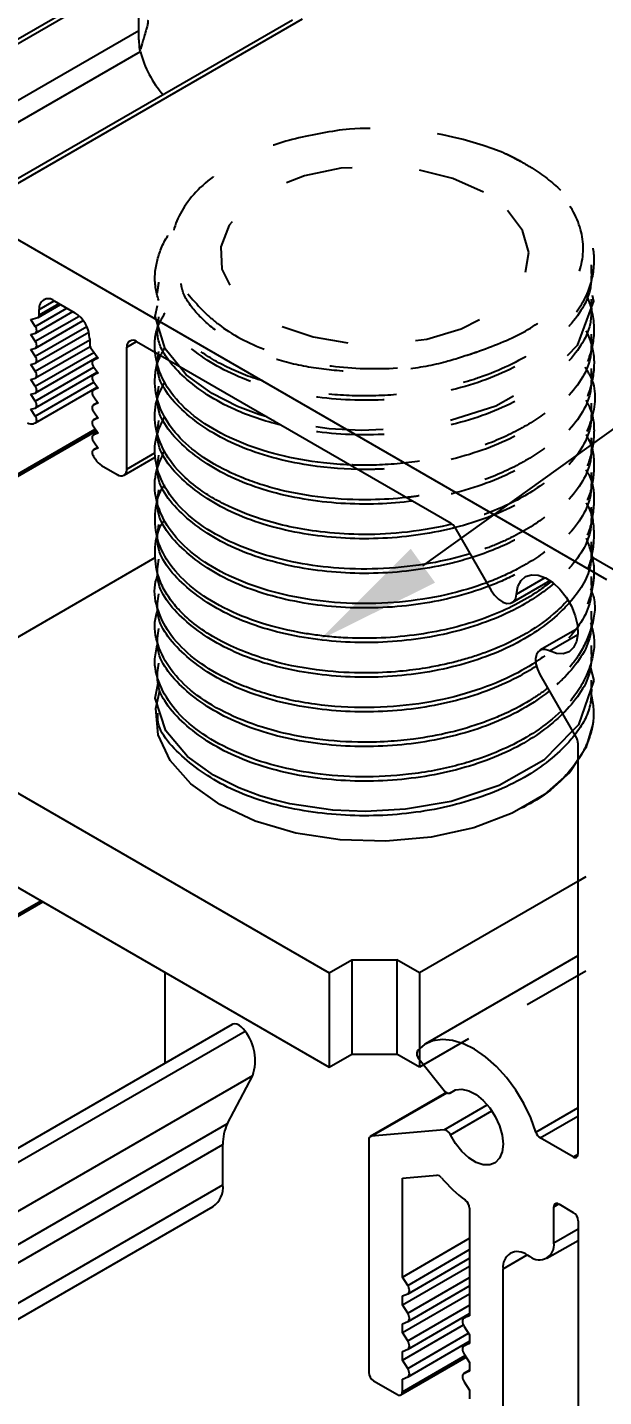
# Model space of a CAD drawing. Extents: x 0 to 7.2, y -17.6 to 0.
# Drawn here: x 1.442 to 2.291, y -15.831 to -13.814 of the extents above; entities that cross this region are included whole.
import ezdxf
from ezdxf import colors
from ezdxf.entities.mleader import LeaderData, LeaderLine
from ezdxf.math import Vec2, Vec3

# ---------------------------------------------------------------- set-up
doc = ezdxf.new("R2010")
doc.units = 0
doc.header["$LTSCALE"] = 0.5
doc.header["$MEASUREMENT"] = 0
doc.linetypes.add('HIDDEN', pattern=[0.375, 0.25, -0.125])
doc.linetypes.add('HIDDEN2', pattern=[0.1875, 0.125, -0.0625])
doc.layers.add('CUST DWG', color=60, linetype='CONTINUOUS', lineweight=20)
doc.layers.add('Hardware', color=242, linetype='CONTINUOUS')
doc.layers.add('Housing', color=150, linetype='CONTINUOUS')
doc.styles.add('LSAD_Standard', font='arial.ttf')

msp = doc.modelspace()

# ---------------------------------------------------------------- linework, layer by layer
at = {"layer": 'Hardware', "transparency": 16777216}
for p, q in [((2.1427, -13.9978), (2.1445, -13.9987)), ((1.6301, -14.5955), (1.2953, -14.7887)), ((1.2953, -14.8655), (1.8871, -15.207)), ((1.2953, -15.0043), (1.8871, -15.3459)), ((2.2536, -15.0723), (2.0201, -15.207)), ((1.8871, -15.207), (1.9203, -15.1878)), ((1.9203, -15.1878), (1.9868, -15.1878)), ((1.9203, -15.1878), (1.9203, -15.3267)), ((2.0201, -15.207), (1.9868, -15.1878)), ((1.9868, -15.1878), (1.9868, -15.3267)), ((1.8871, -15.207), (1.8871, -15.3459)), ((2.0201, -15.207), (2.0201, -15.3189)), ((1.8871, -15.3459), (1.9203, -15.3267)), ((1.9203, -15.3267), (1.9868, -15.3267)), ((2.0201, -15.3459), (1.9868, -15.3267)), ((2.0259, -15.3425), (2.0201, -15.3459))]:
    msp.add_line(p, q, dxfattribs=at)
at = {"layer": 'Hardware', "linetype": 'HIDDEN2', "transparency": 16777216}
for p, q in [((2.2733, -14.5934), (2.6118, -14.7887)), ((2.6118, -14.8655), (2.2536, -15.0723)), ((2.6118, -15.0043), (2.0259, -15.3425)), ((2.0201, -15.3189), (2.0201, -15.3459))]:
    msp.add_line(p, q, dxfattribs=at)
at = {"layer": 'Hardware', "linetype": 'HIDDEN2', "transparency": 16777216, "flags": 128}
for points in [[(2.1144, -14.0565), (2.0694, -14.0363), (2.017, -14.0232), (1.9607, -14.0181), (1.9039, -14.0212), (1.8503, -14.0323), (1.8031, -14.0508), (1.7654, -14.0755), (1.7395, -14.1048), (1.7271, -14.1369), (1.7289, -14.1698), (1.7448, -14.2014), (1.7738, -14.2298), (1.8141, -14.253), (1.8632, -14.2698), (1.918, -14.279), (1.975, -14.28), (2.0306, -14.2728), (2.0814, -14.2579), (2.1242, -14.2361), (2.1563, -14.2089), (2.1756, -14.1779), (2.181, -14.1452), (2.172, -14.1127), (2.1494, -14.0825), (2.1144, -14.0565)], [(1.6664, -14.3133), (1.6451, -14.2873), (1.6302, -14.2393), (1.6426, -14.1843), (1.6546, -14.1654), (1.6603, -14.1589)], [(2.2747, -14.2082), (2.2767, -14.2168), (2.2526, -14.2824), (2.1999, -14.3347), (2.1323, -14.3716), (2.0608, -14.3942), (1.9933, -14.4051), (1.9347, -14.4076), (1.887, -14.4052), (1.826, -14.3956), (1.8113, -14.3922), (1.8077, -14.3912), (1.8068, -14.391), (1.8066, -14.3909), (1.8065, -14.3909), (1.8065, -14.3909), (1.8065, -14.3909), (1.8065, -14.3909), (1.8065, -14.3909), (1.8065, -14.3909), (1.795, -14.3875)]]:
    msp.add_lwpolyline(points, dxfattribs=at)
at = {"layer": 'Hardware', "transparency": 16777216, "flags": 128}
for points in [[(1.795, -14.3875), (1.7834, -14.3841), (1.7517, -14.3721), (1.7143, -14.3532), (1.6763, -14.3254), (1.6664, -14.3133)], [(2.2454, -14.8504), (2.2035, -14.8936), (2.1373, -14.931), (2.0666, -14.9542), (1.9994, -14.9659), (1.9406, -14.9691), (1.8923, -14.9671), (1.8291, -14.9578), (1.8132, -14.9541), (1.8088, -14.953), (1.8075, -14.9526), (1.8071, -14.9525), (1.8069, -14.9525), (1.8069, -14.9524), (1.8069, -14.9524), (1.8069, -14.9524), (1.8068, -14.9524), (1.8068, -14.9524), (1.8068, -14.9524), (1.8068, -14.9524), (1.8068, -14.9524), (1.7848, -14.946), (1.7536, -14.9344), (1.7163, -14.9158), (1.6779, -14.8883), (1.646, -14.8503), (1.6303, -14.8021), (1.635, -14.7801)], [(2.2536, -14.8928), (2.241, -14.9116), (2.2043, -14.9443), (2.1566, -14.9718), (2.1, -14.993), (2.0371, -15.007), (1.9705, -15.013), (1.9031, -15.011), (1.838, -15.0009), (1.7779, -14.9833), (1.7255, -14.9588), (1.683, -14.9285), (1.6524, -14.8938), (1.6349, -14.8562), (1.6314, -14.8174), (1.6372, -14.7906)]]:
    msp.add_lwpolyline(points, dxfattribs=at)
at = {"layer": 'Hardware', "linetype": 'HIDDEN', "transparency": 16777216, "flags": 128}
for points in [[(2.2716, -14.7556), (2.2769, -14.776), (2.2544, -14.8412), (2.2454, -14.8504)], [(2.2754, -14.8404), (2.2652, -14.8753), (2.2536, -14.8928)]]:
    msp.add_lwpolyline(points, dxfattribs=at)
at = {"layer": 'Hardware', "linetype": 'HIDDEN2', "transparency": 16777216}
msp.add_arc((1.9546, -14.478), 0.5157, 68.6082, 95.8848, dxfattribs=at)
for points, knots in [([(1.9017, -13.965), (1.8748, -13.9697), (1.8136, -13.9803), (1.733, -14.0164), (1.6734, -14.0682), (1.6491, -14.1277), (1.658, -14.1869), (1.6905, -14.2202), (1.7061, -14.2362)], [0, 0, 0, 0, 0.14002, 0.319141, 0.498481, 0.670573, 0.842177, 1, 1, 1, 1]), ([(2.1445, -13.9986), (2.1528, -14.0025), (2.1671, -14.0094), (2.1967, -14.027), (2.2259, -14.0495), (2.2529, -14.0808), (2.271, -14.1137), (2.2796, -14.1535), (2.2729, -14.1989), (2.2448, -14.2474), (2.1908, -14.2943), (2.1287, -14.3239), (2.0759, -14.3399), (2.0407, -14.3478), (1.9934, -14.3549), (1.9338, -14.3581), (1.8646, -14.353), (1.7994, -14.3395), (1.7415, -14.3184), (1.6934, -14.2906), (1.6573, -14.2576), (1.6351, -14.2209), (1.6273, -14.1822), (1.636, -14.144), (1.6493, -14.1169), (1.6633, -14.1045), (1.665, -14.103)], [0, 0, 0, 0, 0.021285, 0.036991, 0.084082, 0.116878, 0.155811, 0.200874, 0.252058, 0.309353, 0.372747, 0.442229, 0.466842, 0.492139, 0.518118, 0.565622, 0.613126, 0.660631, 0.708135, 0.75564, 0.803144, 0.850648, 0.898153, 0.945657, 0.993162, 1, 1, 1, 1]), ([(2.1041, -14.2921), (2.128, -14.2832), (2.1757, -14.2654), (2.2301, -14.2227), (2.2626, -14.17), (2.2627, -14.1101), (2.2294, -14.0527), (2.1817, -14.0169), (2.1497, -14.0012), (2.1445, -13.9987)], [0, 0, 0, 0, 0.141168, 0.2822, 0.449981, 0.617676, 0.79027, 0.965597, 1, 1, 1, 1]), ([(2.2729, -14.1633), (2.2734, -14.1755), (2.2749, -14.2093), (2.238, -14.2628), (2.168, -14.3151), (2.0705, -14.3513), (1.9594, -14.3664), (1.8459, -14.359), (1.7434, -14.3292), (1.6686, -14.2797), (1.6297, -14.2296), (1.6345, -14.1985), (1.636, -14.189)], [0, 0, 0, 0, 0.059709, 0.16606, 0.274787, 0.385029, 0.494693, 0.603951, 0.71956, 0.833385, 0.949298, 1, 1, 1, 1]), ([(2.1041, -14.2921), (2.0893, -14.2972), (2.0561, -14.3087), (1.9991, -14.3189), (1.9365, -14.3224), (1.8745, -14.3182), (1.8159, -14.3064), (1.764, -14.2876), (1.7207, -14.263), (1.6891, -14.2336), (1.6715, -14.2087), (1.6692, -14.194), (1.6686, -14.1908)], [0, 0, 0, 0, 0.0883922, 0.1992441, 0.3076367, 0.4175182, 0.5288267, 0.6389464, 0.7472263, 0.8579245, 0.9691025, 1, 1, 1, 1]), ([(2.2729, -14.2143), (2.2734, -14.2265), (2.2749, -14.2603), (2.238, -14.3139), (2.168, -14.3662), (2.0705, -14.4023), (1.9594, -14.4174), (1.873, -14.4118), (1.8272, -14.4024), (1.8162, -14.3997)], [0, 0, 0, 0, 0.0597086, 0.1660599, 0.2747875, 0.3850289, 0.4946932, 0.6039513, 0.639746, 0.639746, 0.639746, 0.639746]), ([(2.2659, -14.2086), (2.2664, -14.2095), (2.2688, -14.2147), (2.2762, -14.2362), (2.2789, -14.2645), (2.2722, -14.2948), (2.2612, -14.3221), (2.2383, -14.3547), (2.1977, -14.3895), (2.1458, -14.4186), (2.0849, -14.4407), (2.0178, -14.4547), (1.961, -14.4591), (1.9277, -14.4587), (1.9176, -14.4583)], [0, 0, 0, 0, 0.004228, 0.0224259, 0.091752, 0.1210571, 0.1503381, 0.2088155, 0.2672936, 0.3257723, 0.3843172, 0.4428619, 0.5014064, 0.5267826, 0.5267826, 0.5267826, 0.5267826]), ([(1.6304, -14.2925), (1.6304, -14.2923), (1.6291, -14.2791), (1.6304, -14.2591), (1.6414, -14.2406), (1.6451, -14.2342)], [0.91000933, 0.91000933, 0.91000933, 0.91000933, 0.9110658, 0.96953714, 1, 1, 1, 1]), ([(1.65, -14.3038), (1.6415, -14.2924), (1.6312, -14.2713), (1.6345, -14.2495), (1.636, -14.24)], [0.8835135, 0.8835135, 0.8835135, 0.8835135, 0.9492983, 1, 1, 1, 1]), ([(1.7061, -14.2362), (1.7118, -14.2412), (1.7353, -14.2619), (1.7922, -14.2919), (1.8829, -14.3148), (1.9817, -14.3188), (2.0567, -14.3075), (2.0945, -14.2952), (2.1041, -14.2921)], [0, 0, 0, 0, 0.069066, 0.283713, 0.49836, 0.713008, 0.927655, 1, 1, 1, 1]), ([(2.2729, -14.2654), (2.2734, -14.2775), (2.2749, -14.3114), (2.238, -14.3649), (2.168, -14.4172), (2.0705, -14.4533), (1.9863, -14.4648), (1.9391, -14.4651), (1.9292, -14.465)], [0, 0, 0, 0, 0.0597086, 0.1660599, 0.2747875, 0.3850289, 0.4946932, 0.5242815, 0.5242815, 0.5242815, 0.5242815]), ([(2.2654, -14.2605), (2.2682, -14.2669), (2.2771, -14.2869), (2.2787, -14.3218), (2.2676, -14.3629), (2.2422, -14.4012), (2.2044, -14.4358), (2.154, -14.4659), (2.092, -14.4898), (2.0387, -14.5016), (2.0076, -14.5056), (2.0009, -14.5064)], [0, 0, 0, 0, 0.0277544, 0.0861073, 0.1444597, 0.2008173, 0.2570152, 0.3155982, 0.376565, 0.4391058, 0.4560313, 0.4560313, 0.4560313, 0.4560313]), ([(2.2729, -14.3164), (2.2734, -14.3286), (2.2749, -14.3624), (2.238, -14.4159), (2.168, -14.4683), (2.0854, -14.4988), (2.0298, -14.5091), (2.01, -14.5116)], [0, 0, 0, 0, 0.0597086, 0.1660599, 0.2747875, 0.3850289, 0.4443329, 0.4443329, 0.4443329, 0.4443329]), ([(2.2638, -14.3141), (2.2672, -14.3196), (2.2826, -14.3444), (2.2768, -14.3917), (2.2491, -14.4473), (2.1978, -14.4929), (2.1359, -14.5255), (2.0901, -14.5402), (2.0684, -14.5455)], [0, 0, 0, 0, 0.0243408, 0.1105068, 0.1912501, 0.2665626, 0.3364366, 0.3950855, 0.3950855, 0.3950855, 0.3950855]), ([(2.2729, -14.3674), (2.2734, -14.3796), (2.2749, -14.4135), (2.238, -14.467), (2.169, -14.5186), (2.1058, -14.5423), (2.0725, -14.5508)], [0, 0, 0, 0, 0.0597086, 0.1660599, 0.2747875, 0.3803594, 0.3803594, 0.3803594, 0.3803594]), ([(2.2651, -14.363), (2.2671, -14.3665), (2.2766, -14.3834), (2.2787, -14.4146), (2.2717, -14.4547), (2.2502, -14.4936), (2.2136, -14.5312), (2.171, -14.5585), (2.1316, -14.5765), (2.1094, -14.5846), (2.0968, -14.5885), (2.0946, -14.5892)], [0, 0, 0, 0, 0.0155668, 0.0741219, 0.1281878, 0.1838366, 0.2438831, 0.3083232, 0.3376576, 0.3669783, 0.373036, 0.373036, 0.373036, 0.373036]), ([(2.2729, -14.4185), (2.2734, -14.4307), (2.2749, -14.4645), (2.238, -14.518), (2.1749, -14.5652), (2.1216, -14.5872), (2.0978, -14.5947)], [0, 0, 0, 0, 0.0597086, 0.1660599, 0.2747875, 0.3531294, 0.3531294, 0.3531294, 0.3531294]), ([(2.2653, -14.4137), (2.2667, -14.4161), (2.2759, -14.4317), (2.2788, -14.4628), (2.2724, -14.5047), (2.2499, -14.545), (2.214, -14.5816), (2.1692, -14.6108), (2.1351, -14.626), (2.1193, -14.6319)], [0, 0, 0, 0, 0.0105693, 0.069091, 0.1276127, 0.1861344, 0.2446562, 0.3031779, 0.3495824, 0.3495824, 0.3495824, 0.3495824]), ([(2.2648, -14.4656), (2.2666, -14.4683), (2.2765, -14.4828), (2.2782, -14.5135), (2.2728, -14.5564), (2.2494, -14.5967), (2.2255, -14.6206), (2.214, -14.6301)], [0, 0, 0, 0, 0.0121459, 0.0653947, 0.1254182, 0.1922068, 0.2409168, 0.2409168, 0.2409168, 0.2409168]), ([(2.2729, -14.4695), (2.2734, -14.4817), (2.2749, -14.5155), (2.238, -14.5691), (2.1808, -14.6118), (2.137, -14.6316), (2.1223, -14.6372)], [0, 0, 0, 0, 0.0597086, 0.1660599, 0.2747875, 0.3255607, 0.3255607, 0.3255607, 0.3255607]), ([(2.2729, -14.5206), (2.2734, -14.5327), (2.2749, -14.5666), (2.2487, -14.6046), (2.2236, -14.6281), (2.2179, -14.633)], [0, 0, 0, 0, 0.0597086, 0.1660599, 0.1952219, 0.1952219, 0.1952219, 0.1952219]), ([(2.2658, -14.5149), (2.2661, -14.5154), (2.2749, -14.5291), (2.2784, -14.5585), (2.2745, -14.6008), (2.2578, -14.6339), (2.2433, -14.6521), (2.2386, -14.6575)], [0, 0, 0, 0, 0.00208, 0.0612349, 0.1201263, 0.1787542, 0.203891, 0.203891, 0.203891, 0.203891]), ([(2.2657, -14.5663), (2.2703, -14.5789), (2.2774, -14.5984), (2.2773, -14.6253), (2.2712, -14.6629), (2.2464, -14.7053), (2.2093, -14.7368), (2.1933, -14.7476), (2.1915, -14.7488)], [0, 0, 0, 0, 0.0562072, 0.0867791, 0.1173509, 0.2212609, 0.2772688, 0.2842677, 0.2842677, 0.2842677, 0.2842677]), ([(2.2729, -14.5716), (2.2734, -14.5838), (2.2748, -14.6149), (2.2561, -14.6447), (2.241, -14.6616)], [0, 0, 0, 0, 0.0597086, 0.1525045, 0.1525045, 0.1525045, 0.1525045]), ([(2.2729, -14.6226), (2.2734, -14.6348), (2.2749, -14.6687), (2.2433, -14.7145), (2.2081, -14.7439), (2.1924, -14.7545)], [0, 0, 0, 0, 0.0597086, 0.1660599, 0.2354098, 0.2354098, 0.2354098, 0.2354098])]:
    msp.add_open_spline(points, degree=3, knots=knots, dxfattribs=at)
msp.add_open_spline([(1.6385, -14.2972), (1.6406, -14.2932), (1.6428, -14.2892), (1.6451, -14.2852)], degree=3, dxfattribs=at)
at = {"layer": 'Hardware', "transparency": 16777216}
for points, knots in [([(2.0009, -14.5064), (1.9836, -14.5083), (1.9424, -14.5109), (1.8785, -14.5079), (1.8238, -14.4982), (1.7842, -14.4868), (1.7592, -14.4777), (1.7401, -14.4691), (1.7183, -14.4581), (1.6892, -14.4399), (1.6547, -14.4081), (1.6362, -14.3752), (1.6301, -14.3472), (1.6298, -14.3279), (1.6322, -14.311), (1.6367, -14.3008), (1.6385, -14.2972)], [0.4560313, 0.4560313, 0.4560313, 0.4560313, 0.5000877, 0.5593691, 0.6169494, 0.6451394, 0.6729022, 0.693151, 0.7075897, 0.7481971, 0.8044279, 0.8762351, 0.9037151, 0.9329356, 0.9638964, 0.9809106, 0.9809106, 0.9809106, 0.9809106]), ([(1.9176, -14.4583), (1.9045, -14.4578), (1.8685, -14.4551), (1.8118, -14.4449), (1.7521, -14.4252), (1.7018, -14.3986), (1.6633, -14.3664), (1.6383, -14.3304), (1.6317, -14.3051), (1.6304, -14.2925)], [0.5267826, 0.5267826, 0.5267826, 0.5267826, 0.5599505, 0.6184943, 0.6770379, 0.7355811, 0.7941241, 0.8525948, 0.9100093, 0.9100093, 0.9100093, 0.9100093]), ([(1.9292, -14.465), (1.9023, -14.4644), (1.837, -14.4584), (1.7434, -14.4313), (1.6686, -14.3817), (1.6297, -14.3317), (1.6345, -14.3005), (1.636, -14.2911)], [0.5242815, 0.5242815, 0.5242815, 0.5242815, 0.6039513, 0.71956, 0.8333848, 0.9492983, 1, 1, 1, 1]), ([(1.8162, -14.3997), (1.7916, -14.3938), (1.7356, -14.3751), (1.6829, -14.3401), (1.6565, -14.3125), (1.65, -14.3038)], [0.639746, 0.639746, 0.639746, 0.639746, 0.71956, 0.8333848, 0.8835135, 0.8835135, 0.8835135, 0.8835135]), ([(2.0684, -14.5455), (2.0662, -14.5461), (2.0421, -14.5518), (1.9962, -14.5593), (1.9323, -14.5619), (1.8612, -14.557), (1.7925, -14.5423), (1.7443, -14.5227), (1.7157, -14.5074), (1.6942, -14.4938), (1.6663, -14.4707), (1.6417, -14.439), (1.629, -14.4015), (1.6294, -14.3662), (1.6401, -14.345), (1.6447, -14.3357)], [0.3950855, 0.3950855, 0.3950855, 0.3950855, 0.400865, 0.4598414, 0.5133598, 0.5614146, 0.6409028, 0.6986175, 0.7130126, 0.7424986, 0.7816857, 0.8404038, 0.8991231, 0.9557797, 1, 1, 1, 1]), ([(2.01, -14.5116), (1.9932, -14.5138), (1.9393, -14.5182), (1.8459, -14.5121), (1.7434, -14.4823), (1.6686, -14.4328), (1.6297, -14.3827), (1.6345, -14.3516), (1.636, -14.3421)], [0.4443329, 0.4443329, 0.4443329, 0.4443329, 0.4946932, 0.6039513, 0.71956, 0.8333848, 0.9492983, 1, 1, 1, 1]), ([(2.0946, -14.5892), (2.0759, -14.595), (2.0342, -14.605), (1.9683, -14.6124), (1.9018, -14.6118), (1.8374, -14.6035), (1.7748, -14.5871), (1.7178, -14.5618), (1.6733, -14.5295), (1.6437, -14.4936), (1.6295, -14.4557), (1.6288, -14.4192), (1.6398, -14.3967), (1.6447, -14.3867)], [0.373036, 0.373036, 0.373036, 0.373036, 0.4255345, 0.4840914, 0.539631, 0.592383, 0.6508027, 0.7148835, 0.776888, 0.835474, 0.8940601, 0.9526465, 1, 1, 1, 1]), ([(2.0725, -14.5508), (2.071, -14.5512), (2.0348, -14.5603), (1.9594, -14.5705), (1.8459, -14.5631), (1.7434, -14.5334), (1.6686, -14.4838), (1.6297, -14.4338), (1.6345, -14.4026), (1.636, -14.3931)], [0.3803594, 0.3803594, 0.3803594, 0.3803594, 0.3850289, 0.4946932, 0.6039513, 0.71956, 0.8333848, 0.9492983, 1, 1, 1, 1]), ([(2.1193, -14.6319), (2.1151, -14.6334), (2.0907, -14.6421), (2.0427, -14.6546), (1.9734, -14.6632), (1.9032, -14.6631), (1.8353, -14.6543), (1.7729, -14.6373), (1.719, -14.6131), (1.6759, -14.5828), (1.6457, -14.5479), (1.6301, -14.5101), (1.6283, -14.4724), (1.6392, -14.4486), (1.6444, -14.4373)], [0.3495824, 0.3495824, 0.3495824, 0.3495824, 0.3616997, 0.4202215, 0.4787432, 0.537265, 0.5957869, 0.6543087, 0.7128305, 0.7713524, 0.8298743, 0.8883962, 0.9469181, 1, 1, 1, 1]), ([(2.0978, -14.5947), (2.0881, -14.5977), (2.044, -14.6101), (1.9594, -14.6216), (1.8459, -14.6142), (1.7434, -14.5844), (1.6686, -14.5349), (1.6297, -14.4848), (1.6345, -14.4537), (1.636, -14.4442)], [0.3531294, 0.3531294, 0.3531294, 0.3531294, 0.3850289, 0.4946932, 0.6039513, 0.71956, 0.8333848, 0.9492983, 1, 1, 1, 1]), ([(2.214, -14.6301), (2.2082, -14.6349), (2.1818, -14.6548), (2.1224, -14.6854), (2.0249, -14.7109), (1.9421, -14.7155), (1.8886, -14.7117), (1.8645, -14.7089), (1.8276, -14.7029), (1.7785, -14.6903), (1.7236, -14.6667), (1.6794, -14.6369), (1.648, -14.6024), (1.6304, -14.5647), (1.6296, -14.5262), (1.6348, -14.4999), (1.644, -14.488), (1.6441, -14.4878)], [0.2409168, 0.2409168, 0.2409168, 0.2409168, 0.2657502, 0.3460368, 0.4330539, 0.526788, 0.550083, 0.569646, 0.5892091, 0.6477968, 0.7063846, 0.7649725, 0.8235603, 0.8821482, 0.9407361, 0.999324, 1, 1, 1, 1]), ([(2.1223, -14.6372), (2.1051, -14.6437), (2.0533, -14.6598), (1.9594, -14.6726), (1.8459, -14.6652), (1.7434, -14.6355), (1.6686, -14.5859), (1.6297, -14.5358), (1.6345, -14.5047), (1.636, -14.4952)], [0.3255607, 0.3255607, 0.3255607, 0.3255607, 0.3850289, 0.4946932, 0.6039513, 0.71956, 0.8333848, 0.9492983, 1, 1, 1, 1]), ([(2.2386, -14.6575), (2.2323, -14.6646), (2.2132, -14.6834), (2.1736, -14.7108), (2.1299, -14.7307), (2.0961, -14.7421), (2.0752, -14.7481), (2.0527, -14.7534), (2.0248, -14.7587), (1.987, -14.7635), (1.9359, -14.7659), (1.8726, -14.7624), (1.8007, -14.7489), (1.7272, -14.7215), (1.6798, -14.6885), (1.6542, -14.6595), (1.6416, -14.6397), (1.6309, -14.6132), (1.6291, -14.5803), (1.6341, -14.5531), (1.6437, -14.5403), (1.6444, -14.5393)], [0.203891, 0.203891, 0.203891, 0.203891, 0.2371186, 0.2952195, 0.3530567, 0.3723096, 0.391533, 0.410727, 0.432281, 0.4643981, 0.5070662, 0.560269, 0.6239864, 0.6981941, 0.7828639, 0.813537, 0.8453833, 0.8784026, 0.9367866, 0.9951706, 1, 1, 1, 1]), ([(2.2179, -14.633), (2.2023, -14.6464), (2.1594, -14.6756), (2.0705, -14.7085), (1.9594, -14.7236), (1.8459, -14.7162), (1.7434, -14.6865), (1.6686, -14.6369), (1.6297, -14.5869), (1.6345, -14.5557), (1.636, -14.5463)], [0.1952219, 0.1952219, 0.1952219, 0.1952219, 0.2747875, 0.3850289, 0.4946932, 0.6039513, 0.71956, 0.8333848, 0.9492983, 1, 1, 1, 1]), ([(2.241, -14.6616), (2.2388, -14.664), (2.2181, -14.6861), (2.168, -14.7235), (2.0705, -14.7596), (1.9594, -14.7747), (1.8459, -14.7673), (1.7434, -14.7375), (1.6686, -14.688), (1.6297, -14.6379), (1.6345, -14.6068), (1.636, -14.5973)], [0.1525045, 0.1525045, 0.1525045, 0.1525045, 0.1660599, 0.2747875, 0.3850289, 0.4946932, 0.6039513, 0.71956, 0.8333848, 0.9492983, 1, 1, 1, 1]), ([(2.1915, -14.7488), (2.1782, -14.7577), (2.1462, -14.7754), (2.0882, -14.797), (2.0186, -14.812), (1.9428, -14.8177), (1.8645, -14.8128), (1.8035, -14.7996), (1.7608, -14.7847), (1.7245, -14.7685), (1.6861, -14.7445), (1.6522, -14.7107), (1.6332, -14.6736), (1.6272, -14.6422), (1.6329, -14.6242), (1.6346, -14.6189)], [0.2842677, 0.2842677, 0.2842677, 0.2842677, 0.33583, 0.3969434, 0.4606077, 0.5268216, 0.5955838, 0.6668929, 0.6991798, 0.7297981, 0.7909455, 0.8520927, 0.9132397, 0.9743865, 1, 1, 1, 1]), ([(2.1924, -14.7545), (2.1835, -14.7605), (2.1474, -14.7821), (2.0705, -14.8106), (1.9594, -14.8257), (1.8459, -14.8183), (1.7434, -14.7886), (1.6686, -14.739), (1.6297, -14.689), (1.6345, -14.6578), (1.636, -14.6483)], [0.2354098, 0.2354098, 0.2354098, 0.2354098, 0.2747875, 0.3850289, 0.4946932, 0.6039513, 0.71956, 0.8333848, 0.9492983, 1, 1, 1, 1]), ([(2.209, -14.7873), (2.2049, -14.7905), (2.1964, -14.7968), (2.1745, -14.811), (2.1486, -14.8244), (2.1182, -14.8367), (2.0935, -14.8451), (2.058, -14.8548), (2.0174, -14.8623), (1.9713, -14.8666), (1.9205, -14.8676), (1.8598, -14.8626), (1.7951, -14.8486), (1.7377, -14.827), (1.6904, -14.7988), (1.6551, -14.7654), (1.6345, -14.7286), (1.6272, -14.6961), (1.6327, -14.6768), (1.6346, -14.6703)], [0.2338688, 0.2338688, 0.2338688, 0.2338688, 0.2521597, 0.270223, 0.3211771, 0.343763, 0.3691394, 0.3973056, 0.4488274, 0.4833354, 0.523654, 0.5870097, 0.6503662, 0.7137233, 0.7770812, 0.8405113, 0.9039412, 0.9673707, 1, 1, 1, 1]), ([(2.2114, -14.7915), (2.1974, -14.8028), (2.1562, -14.8299), (2.0705, -14.8617), (1.9594, -14.8768), (1.8459, -14.8694), (1.7434, -14.8396), (1.6686, -14.7901), (1.6297, -14.74), (1.6345, -14.7089), (1.636, -14.6994)], [0.2059838, 0.2059838, 0.2059838, 0.2059838, 0.2747875, 0.3850289, 0.4946932, 0.6039513, 0.71956, 0.8333848, 0.9492983, 1, 1, 1, 1]), ([(2.2286, -14.8213), (2.2178, -14.8319), (2.1843, -14.8587), (2.1306, -14.8847), (2.0772, -14.901), (2.0416, -14.9091), (1.994, -14.9163), (1.9342, -14.9195), (1.865, -14.9145), (1.7998, -14.9011), (1.7418, -14.88), (1.6936, -14.8522), (1.6574, -14.8192), (1.6355, -14.7826), (1.6273, -14.7489), (1.6326, -14.7285), (1.6346, -14.7207)], [0.2038799, 0.2038799, 0.2038799, 0.2038799, 0.2595919, 0.353161, 0.386356, 0.4204943, 0.4555758, 0.5188259, 0.582076, 0.6453261, 0.7085762, 0.7718264, 0.8350765, 0.8983267, 0.9615768, 1, 1, 1, 1]), ([(2.2309, -14.8252), (2.2125, -14.8433), (2.1662, -14.8773), (2.0705, -14.9127), (1.9594, -14.9278), (1.8459, -14.9204), (1.7434, -14.8907), (1.6686, -14.8411), (1.6297, -14.791), (1.6345, -14.7599), (1.636, -14.7504)], [0.1720948, 0.1720948, 0.1720948, 0.1720948, 0.2747875, 0.3850289, 0.4946932, 0.6039513, 0.71956, 0.8333848, 0.9492983, 1, 1, 1, 1]), ([(2.2489, -14.8563), (2.2444, -14.862), (2.2217, -14.8875), (2.168, -14.9276), (2.0705, -14.9637), (1.9594, -14.9788), (1.846, -14.9714), (1.743, -14.9417), (1.67, -14.8921), (1.6323, -14.8495), (1.6344, -14.8261), (1.6345, -14.8243)], [0.1413249, 0.1413249, 0.1413249, 0.1413249, 0.1731578, 0.2865326, 0.4014861, 0.5158378, 0.6297659, 0.750316, 0.869006, 0.989874, 1, 1, 1, 1]), ([(2.2536, -14.8933), (2.2485, -14.9007), (2.2327, -14.9208), (2.2057, -14.9456), (2.1792, -14.9596), (2.1703, -14.9643)], [0.5453891, 0.5453891, 0.5453891, 0.5453891, 0.6713733, 0.8903638, 1, 1, 1, 1])]:
    msp.add_open_spline(points, degree=3, knots=knots, dxfattribs=at)
at = {"layer": 'Hardware', "linetype": 'HIDDEN', "transparency": 16777216}
for points, knots in [([(2.2721, -14.6412), (2.2735, -14.6445), (2.2815, -14.6635), (2.2751, -14.6975), (2.258, -14.7372), (2.2345, -14.7653), (2.2173, -14.7807), (2.2101, -14.7865), (2.209, -14.7873)], [0, 0, 0, 0, 0.0155583, 0.0884522, 0.1503831, 0.2013293, 0.2291946, 0.2338688, 0.2338688, 0.2338688, 0.2338688]), ([(2.2729, -14.6737), (2.2734, -14.6859), (2.2749, -14.7197), (2.2473, -14.7598), (2.2196, -14.7849), (2.2114, -14.7915)], [0, 0, 0, 0, 0.0597086, 0.1660599, 0.2059838, 0.2059838, 0.2059838, 0.2059838]), ([(2.2722, -14.6911), (2.274, -14.6975), (2.2801, -14.7188), (2.2732, -14.7578), (2.2532, -14.7949), (2.2343, -14.8157), (2.2286, -14.8213)], [0, 0, 0, 0, 0.0293799, 0.0976844, 0.1744271, 0.2038799, 0.2038799, 0.2038799, 0.2038799]), ([(2.2729, -14.7247), (2.2734, -14.7369), (2.2749, -14.7707), (2.2518, -14.8043), (2.232, -14.8242), (2.2309, -14.8252)], [0, 0, 0, 0, 0.0597086, 0.1660599, 0.1720948, 0.1720948, 0.1720948, 0.1720948]), ([(2.2729, -14.7758), (2.2734, -14.7879), (2.2746, -14.8156), (2.26, -14.8422), (2.2489, -14.8563)], [0, 0, 0, 0, 0.0622607, 0.1413249, 0.1413249, 0.1413249, 0.1413249]), ([(2.2723, -14.7906), (2.275, -14.8054), (2.2789, -14.8273), (2.2722, -14.856), (2.2645, -14.8755), (2.2573, -14.8877), (2.2536, -14.8933)], [0, 0, 0, 0, 0.2326464, 0.3427326, 0.4523852, 0.5453891, 0.5453891, 0.5453891, 0.5453891])]:
    msp.add_open_spline(points, degree=3, knots=knots, dxfattribs=at)
at = {"layer": 'Housing', "transparency": 16777216}
for p, q in [((1.1432, -13.9949), (1.6284, -13.7148)), ((1.139, -14.004), (1.6262, -13.7228)), ((1.6062, -13.8179), (1.6062, -13.7343)), ((1.8329, -13.8027), (1.3457, -14.084)), ((1.3557, -14.0849), (1.8478, -13.8009)), ((1.08, -14.1217), (1.6062, -13.8179)), ((1.6112, -13.8373), (1.6089, -13.8456)), ((1.0941, -14.1462), (1.6086, -13.8492)), ((2.296, -14.6277), (1.3557, -14.0849)), ((1.4579, -14.2409), (1.4909, -14.2218)), ((1.4595, -14.2291), (1.4815, -14.2164)), ((1.4595, -14.2372), (1.4885, -14.2205)), ((1.4815, -14.2164), (1.512, -14.234)), ((1.4472, -14.2441), (1.4573, -14.2411)), ((1.4538, -14.2542), (1.4472, -14.2441)), ((1.4538, -14.2542), (1.5004, -14.2273)), ((1.4538, -14.2762), (1.5185, -14.2389)), ((1.4541, -14.264), (1.5091, -14.2323)), ((1.4541, -14.2861), (1.5243, -14.2455)), ((1.4595, -14.2372), (1.4595, -14.2291)), ((1.4472, -14.2661), (1.4535, -14.2643)), ((1.4538, -14.2762), (1.4472, -14.2661)), ((1.4538, -14.2983), (1.5296, -14.2545)), ((1.4541, -14.3081), (1.5327, -14.2628)), ((1.4472, -14.2882), (1.4535, -14.2863)), ((1.4538, -14.3203), (1.5339, -14.2741)), ((1.4541, -14.3302), (1.5346, -14.2837)), ((1.5339, -14.272), (1.5339, -14.2802)), ((1.5362, -14.2867), (1.5462, -14.3012)), ((1.5887, -14.2847), (1.6028, -14.2766)), ((1.5887, -14.4644), (1.5887, -14.2847)), ((1.6028, -14.2766), (2.0668, -14.5444)), ((1.4538, -14.2983), (1.4472, -14.2882)), ((1.4538, -14.3424), (1.5402, -14.2925)), ((1.4541, -14.3522), (1.5451, -14.2997)), ((1.5456, -14.3003), (1.5393, -14.304)), ((1.5397, -14.3038), (1.5456, -14.3004)), ((1.5462, -14.3012), (1.5397, -14.3038)), ((1.4472, -14.3102), (1.4535, -14.3084)), ((1.4538, -14.3203), (1.4472, -14.3102)), ((1.4538, -14.3644), (1.5402, -14.3145)), ((1.4541, -14.3743), (1.5451, -14.3217)), ((1.5456, -14.3224), (1.5393, -14.326)), ((1.5397, -14.3258), (1.5456, -14.3224)), ((1.5462, -14.3233), (1.5397, -14.3258)), ((1.5399, -14.3142), (1.5462, -14.3233)), ((1.4472, -14.3323), (1.4535, -14.3304)), ((1.4538, -14.3424), (1.4472, -14.3323)), ((1.4538, -14.3865), (1.5402, -14.3366)), ((1.4541, -14.3963), (1.5451, -14.3438)), ((1.5456, -14.3444), (1.5393, -14.3481)), ((1.5397, -14.3479), (1.5456, -14.3445)), ((1.5462, -14.3453), (1.5397, -14.3479)), ((1.5399, -14.3362), (1.5462, -14.3453)), ((1.4472, -14.3543), (1.4535, -14.3525)), ((1.4538, -14.3644), (1.4472, -14.3543)), ((1.5456, -14.3665), (1.5393, -14.3701)), ((1.5397, -14.3699), (1.5456, -14.3665)), ((1.5462, -14.3674), (1.5397, -14.3699)), ((1.5399, -14.3582), (1.5462, -14.3674)), ((1.4472, -14.3764), (1.4535, -14.3745)), ((1.4538, -14.3865), (1.4472, -14.3764)), ((1.5399, -14.3803), (1.5462, -14.3894)), ((0.5375, -14.9889), (1.5438, -14.408)), ((0.5395, -14.9843), (1.5421, -14.4055)), ((1.4512, -14.3975), (1.4538, -14.3965)), ((1.5456, -14.3885), (1.5393, -14.3922)), ((1.5397, -14.392), (1.5456, -14.3886)), ((1.5462, -14.3894), (1.5397, -14.392)), ((1.5399, -14.4023), (1.5462, -14.4115)), ((1.5456, -14.4106), (1.5393, -14.4142)), ((1.5397, -14.414), (1.5456, -14.4106)), ((1.5462, -14.4115), (1.5397, -14.414)), ((1.5399, -14.4244), (1.5462, -14.4335)), ((1.5456, -14.4326), (1.5393, -14.4363)), ((1.5397, -14.4361), (1.5456, -14.4327)), ((1.5462, -14.4335), (1.5397, -14.4361)), ((1.5397, -14.4461), (1.5423, -14.4501)), ((1.5845, -14.4735), (1.6304, -14.447)), ((1.5887, -14.4644), (1.6299, -14.4406)), ((1.5514, -14.4592), (1.5745, -14.4725)), ((2.0718, -14.5497), (2.1258, -14.6432)), ((2.1568, -14.6611), (2.2126, -14.6288)), ((2.1632, -14.6486), (2.2051, -14.6244)), ((2.2534, -14.6994), (2.1975, -14.7316)), ((2.2115, -14.7323), (2.2534, -14.7081)), ((2.1975, -14.7674), (2.2515, -14.8609)), ((2.2536, -14.8678), (2.2536, -15.4741)), ((0.3271, -15.7592), (1.465, -15.1023)), ((0.3291, -15.7546), (1.4621, -15.1006)), ((2.2536, -15.1821), (2.029, -15.3117)), ((1.6454, -15.3399), (1.6454, -15.2064)), ((1.7439, -15.283), (0.3297, -16.0994)), ((0.3487, -16.1093), (1.7629, -15.2929)), ((2.0195, -15.3344), (2.0564, -15.3804)), ((0.3601, -16.1745), (1.7744, -15.3581)), ((1.7369, -15.4292), (1.7744, -15.3581)), ((2.0597, -15.3834), (1.9473, -15.4482)), ((1.9488, -15.4478), (2.0601, -15.3836)), ((2.0649, -15.384), (2.0733, -15.3792)), ((2.0655, -15.3836), (2.073, -15.3793)), ((2.0564, -15.4382), (2.12, -15.4015)), ((2.0655, -15.4455), (2.1266, -15.4102)), ((2.1916, -15.4416), (2.2536, -15.4058)), ((0.3227, -16.2456), (1.7369, -15.4292)), ((2.1981, -15.4503), (2.2536, -15.4182)), ((1.9453, -15.4528), (1.9453, -15.7958)), ((2.0564, -15.4382), (1.9488, -15.4478)), ((2.2465, -15.4782), (2.1981, -15.4503)), ((0.3161, -16.2763), (1.7303, -15.4598)), ((1.7303, -15.5193), (1.7303, -15.4598)), ((2.2465, -15.4782), (2.2536, -15.4741)), ((1.9948, -15.5097), (2.0457, -15.5051)), ((1.9948, -15.6554), (1.9948, -15.5097)), ((0.3161, -16.3357), (1.7303, -15.5193)), ((0.3016, -16.3678), (1.7158, -15.5514)), ((2.0937, -15.5536), (2.0937, -15.7125)), ((2.2182, -15.5517), (2.2253, -15.5476)), ((2.2182, -15.6047), (2.2182, -15.5517)), ((2.2253, -15.5476), (2.2466, -15.5599)), ((2.2537, -15.5722), (2.2537, -16.6061)), ((1.9948, -15.6554), (2.0937, -15.5982)), ((2.2182, -15.6047), (2.2537, -15.5842)), ((2.0026, -15.6676), (2.0937, -15.6149)), ((2.2078, -15.6276), (2.2537, -15.6012)), ((1.9948, -15.6962), (2.0937, -15.6391)), ((2.0031, -15.6798), (2.0937, -15.6275)), ((2.1432, -15.6431), (2.1786, -15.6227)), ((2.1786, -15.6227), (2.1828, -15.6252)), ((2.0026, -15.6676), (1.9948, -15.6554)), ((2.0026, -15.7084), (2.0937, -15.6558)), ((2.1432, -15.9101), (2.1432, -15.6431)), ((2.0031, -15.7207), (2.0937, -15.6683)), ((1.9948, -15.737), (2.0937, -15.6799)), ((1.9948, -15.6831), (2.0026, -15.6801)), ((1.9948, -15.6962), (1.9948, -15.6831)), ((2.0026, -15.7084), (1.9948, -15.6962)), ((2.0026, -15.7492), (2.0937, -15.6966)), ((2.0031, -15.7615), (2.0937, -15.7092)), ((2.0937, -15.711), (2.0854, -15.7158)), ((2.0859, -15.7156), (2.0937, -15.7111)), ((2.0937, -15.7125), (2.0859, -15.7156)), ((1.9948, -15.724), (2.0026, -15.7209)), ((1.9948, -15.737), (1.9948, -15.724)), ((1.9948, -15.7779), (2.0847, -15.7259)), ((2.0026, -15.7492), (1.9948, -15.737)), ((2.0026, -15.79), (2.0924, -15.7382)), ((2.0859, -15.7281), (2.0937, -15.7403)), ((2.0031, -15.8023), (2.0937, -15.75)), ((2.0937, -15.7519), (2.0854, -15.7567)), ((2.0859, -15.7564), (2.0937, -15.7519)), ((2.0937, -15.7534), (2.0859, -15.7564)), ((2.0937, -15.7403), (2.0937, -15.7534)), ((1.9927, -15.829), (2.0888, -15.7735)), ((1.9948, -15.7648), (2.0026, -15.7617)), ((1.9948, -15.7779), (1.9948, -15.7648)), ((1.9948, -15.8244), (2.0872, -15.771)), ((2.0026, -15.79), (1.9948, -15.7779)), ((2.0859, -15.7689), (2.0937, -15.7811)), ((2.0937, -15.7927), (2.0854, -15.7975)), ((2.0859, -15.7973), (2.0937, -15.7927)), ((2.0937, -15.7942), (2.0859, -15.7973)), ((2.0937, -15.7811), (2.0937, -15.7942)), ((1.9523, -15.8081), (1.9877, -15.8285)), ((1.9948, -15.8056), (2.0026, -15.8025)), ((1.9948, -15.8244), (1.9948, -15.8056)), ((2.0859, -15.8098), (2.0937, -15.8219)), ((2.0937, -15.8219), (2.0937, -15.835))]:
    msp.add_line(p, q, dxfattribs=at)
at = {"layer": 'Housing', "transparency": 16777216, "flags": 128}
for points in [[(1.4535, -14.2643), (1.4545, -14.2638), (1.4552, -14.263), (1.4556, -14.2619), (1.4558, -14.2605), (1.4557, -14.259), (1.4553, -14.2574), (1.4546, -14.2558), (1.4538, -14.2542)], [(1.4535, -14.2863), (1.4545, -14.2859), (1.4552, -14.285), (1.4556, -14.2839), (1.4558, -14.2826), (1.4557, -14.2811), (1.4553, -14.2794), (1.4546, -14.2778), (1.4538, -14.2762)], [(1.4535, -14.3084), (1.4545, -14.3079), (1.4552, -14.3071), (1.4556, -14.306), (1.4558, -14.3046), (1.4557, -14.3031), (1.4553, -14.3015), (1.4546, -14.2999), (1.4538, -14.2983)], [(1.5397, -14.3038), (1.5388, -14.3044), (1.5382, -14.3052), (1.5378, -14.3064), (1.5377, -14.3078), (1.5378, -14.3094), (1.5383, -14.311), (1.539, -14.3126), (1.5399, -14.3142)], [(1.4535, -14.3304), (1.4545, -14.33), (1.4552, -14.3291), (1.4556, -14.328), (1.4558, -14.3267), (1.4557, -14.3252), (1.4553, -14.3235), (1.4546, -14.3219), (1.4538, -14.3203)], [(1.5397, -14.3258), (1.5388, -14.3264), (1.5382, -14.3273), (1.5378, -14.3285), (1.5377, -14.3299), (1.5378, -14.3314), (1.5383, -14.333), (1.539, -14.3347), (1.5399, -14.3362)], [(1.4535, -14.3525), (1.4545, -14.352), (1.4552, -14.3512), (1.4556, -14.3501), (1.4558, -14.3487), (1.4557, -14.3472), (1.4553, -14.3456), (1.4546, -14.344), (1.4538, -14.3424)], [(1.4535, -14.3745), (1.4545, -14.374), (1.4552, -14.3732), (1.4556, -14.3721), (1.4558, -14.3708), (1.4557, -14.3693), (1.4553, -14.3676), (1.4546, -14.366), (1.4538, -14.3644)], [(1.5397, -14.3479), (1.5388, -14.3484), (1.5382, -14.3493), (1.5378, -14.3505), (1.5377, -14.3519), (1.5378, -14.3535), (1.5383, -14.3551), (1.539, -14.3567), (1.5399, -14.3582)], [(1.4538, -14.3965), (1.4546, -14.396), (1.4553, -14.3951), (1.4557, -14.394), (1.4558, -14.3927), (1.4557, -14.3912), (1.4553, -14.3896), (1.4546, -14.388), (1.4538, -14.3865)], [(1.5397, -14.3699), (1.5388, -14.3705), (1.5382, -14.3714), (1.5378, -14.3726), (1.5377, -14.3739), (1.5378, -14.3755), (1.5383, -14.3771), (1.539, -14.3788), (1.5399, -14.3803)], [(1.5397, -14.392), (1.5388, -14.3925), (1.5382, -14.3934), (1.5378, -14.3946), (1.5377, -14.396), (1.5378, -14.3975), (1.5383, -14.3992), (1.539, -14.4008), (1.5399, -14.4023)], [(1.5397, -14.414), (1.5388, -14.4146), (1.5382, -14.4155), (1.5378, -14.4166), (1.5377, -14.418), (1.5378, -14.4196), (1.5383, -14.4212), (1.539, -14.4228), (1.5399, -14.4244)], [(1.5397, -14.4361), (1.5388, -14.4366), (1.5382, -14.4375), (1.5378, -14.4386), (1.5377, -14.4399), (1.5378, -14.4414), (1.5382, -14.443), (1.5388, -14.4446), (1.5397, -14.4461)], [(2.1632, -14.6486), (2.1652, -14.6375), (2.1698, -14.6287), (2.1765, -14.6228), (2.1851, -14.6201), (2.195, -14.6207), (2.2057, -14.6247), (2.2166, -14.6318), (2.2269, -14.6415), (2.2362, -14.6534), (2.2439, -14.6667), (2.2495, -14.6806), (2.2528, -14.6945), (2.2535, -14.7074), (2.2516, -14.7187), (2.2472, -14.7276), (2.2405, -14.7337), (2.232, -14.7366), (2.2222, -14.7361), (2.2115, -14.7323)], [(2.1258, -14.6432), (2.1308, -14.6504), (2.1366, -14.6563), (2.1429, -14.6604), (2.149, -14.6624), (2.1544, -14.6621), (2.1588, -14.6595), (2.1618, -14.6549), (2.1632, -14.6486)], [(2.2115, -14.7323), (2.2054, -14.7303), (2.1999, -14.7306), (2.1955, -14.7332), (2.1925, -14.7378), (2.1912, -14.744), (2.1916, -14.7515), (2.1938, -14.7595), (2.1975, -14.7674)], [(1.7629, -15.2929), (1.7602, -15.2893), (1.7572, -15.2863), (1.754, -15.284), (1.7508, -15.2826), (1.7477, -15.2821), (1.745, -15.2825), (1.7439, -15.283)], [(2.1916, -15.4416), (2.1839, -15.4204), (2.1739, -15.3996), (2.162, -15.3797), (2.1483, -15.3613), (2.1334, -15.3449), (2.1175, -15.3308), (2.1012, -15.3196), (2.0848, -15.3114), (2.0688, -15.3066), (2.0537, -15.3051), (2.0398, -15.3072), (2.0275, -15.3127), (2.0172, -15.3214)], [(2.0564, -15.3804), (2.0575, -15.3816), (2.0588, -15.3827), (2.06, -15.3835), (2.0613, -15.3841), (2.0625, -15.3844), (2.0636, -15.3844), (2.0646, -15.3841), (2.0655, -15.3836)], [(2.0655, -15.3836), (2.0731, -15.3792), (2.0824, -15.3782), (2.0927, -15.3807), (2.1034, -15.3864), (2.1139, -15.395), (2.1236, -15.406), (2.1318, -15.4188), (2.138, -15.4325), (2.1419, -15.4463), (2.1432, -15.4594), (2.1419, -15.4709), (2.138, -15.4803), (2.1318, -15.4868), (2.1236, -15.4901), (2.1139, -15.4899), (2.1034, -15.4864), (2.0927, -15.4798), (2.0824, -15.4703), (2.0731, -15.4586), (2.0655, -15.4455)], [(2.0026, -15.6801), (2.0037, -15.6794), (2.0045, -15.6783), (2.005, -15.6769), (2.0051, -15.6753), (2.005, -15.6734), (2.0045, -15.6714), (2.0037, -15.6694), (2.0026, -15.6676)], [(2.0026, -15.7209), (2.0037, -15.7202), (2.0045, -15.7192), (2.005, -15.7178), (2.0051, -15.7161), (2.005, -15.7142), (2.0045, -15.7123), (2.0037, -15.7103), (2.0026, -15.7084)], [(2.0859, -15.7156), (2.0848, -15.7163), (2.084, -15.7173), (2.0835, -15.7187), (2.0833, -15.7204), (2.0835, -15.7223), (2.084, -15.7242), (2.0848, -15.7262), (2.0859, -15.7281)], [(2.0026, -15.7617), (2.0037, -15.761), (2.0045, -15.76), (2.005, -15.7586), (2.0051, -15.7569), (2.005, -15.7551), (2.0045, -15.7531), (2.0037, -15.7511), (2.0026, -15.7492)], [(2.0859, -15.7564), (2.0848, -15.7571), (2.084, -15.7582), (2.0835, -15.7596), (2.0833, -15.7612), (2.0835, -15.7631), (2.084, -15.7651), (2.0848, -15.7671), (2.0859, -15.7689)], [(2.0026, -15.8025), (2.0037, -15.8019), (2.0045, -15.8008), (2.005, -15.7994), (2.0051, -15.7977), (2.005, -15.7959), (2.0045, -15.7939), (2.0037, -15.7919), (2.0026, -15.79)], [(2.0859, -15.7973), (2.0848, -15.7979), (2.084, -15.799), (2.0835, -15.8004), (2.0833, -15.8021), (2.0835, -15.8039), (2.084, -15.8059), (2.0848, -15.8079), (2.0859, -15.8098)]]:
    msp.add_lwpolyline(points, dxfattribs=at)
at = {"layer": 'Housing', "transparency": 16777216}
for centre, radius, start, end in [((1.7532, -13.8131), 0.149, 194.0075, 221.9468), ((1.4729, -14.2269), 0.0135, 50.7967, 189.2139), ((1.4559, -14.2377), 0.00371, 292.5512, 7.6416), ((1.4863, -14.2741), 0.0476, 2.6055, 57.3945), ((1.5459, -14.2797), 0.012, 182.3555, 215.7765), ((1.5973, -14.2833), 0.00873, 50.7967, 189.214), ((1.4481, -14.3873), 0.0107, 235.5958, 286.5632), ((1.5661, -14.4353), 0.028, 211.8166, 238.3212), ((1.58, -14.4658), 0.00873, 230.7967, 9.214), ((2.0592, -14.5567), 0.0144, 28.8556, 58.0453), ((2.2391, -14.8683), 0.0144, 1.9565, 31.1437), ((1.7073, -15.3363), 0.0705, 341.9882, 37.9766), ((2.0274, -15.3263), 0.0113, 154.3332, 225.7334), ((1.7963, -15.458), 0.066, 154.0641, 181.5682), ((1.9496, -15.4521), 0.0044, 100.5468, 189.2519), ((2.055, -15.4493), 0.0112, 19.9889, 82.5983), ((2.2066, -15.4372), 0.0156, 196.4267, 237.1694), ((2.2493, -15.4748), 0.00437, 230.7967, 9.214), ((2.0452, -15.514), 0.00894, 34.7011, 86.9408), ((2.202, -15.3856), 0.1937, 219.5612, 233.8034), ((1.696, -15.5231), 0.0345, 305.0133, 6.2988), ((2.0782, -15.5544), 0.0156, 2.854, 53.0929), ((2.2225, -15.551), 0.00437, 50.7967, 189.214), ((2.2384, -15.5729), 0.0154, 2.6055, 57.3945), ((2.1648, -15.6396), 0.0218, 50.7967, 189.214), ((2.1966, -15.6082), 0.0218, 230.7967, 9.214), ((1.9606, -15.7951), 0.0154, 182.6055, 237.3945), ((1.9904, -15.8251), 0.00437, 230.7967, 9.214)]:
    msp.add_arc(centre, radius, start, end, dxfattribs=at)
msp.add_ellipse((1.9495, -14.0711), major_axis=(-0.2554, 0.3681), ratio=0.625208, start_param=0.464362, end_param=0.485601, dxfattribs=at)
for points, knots in [([(1.6086, -13.8492), (1.6078, -13.8457), (1.6072, -13.8409), (1.6066, -13.8325), (1.6065, -13.8295), (1.6063, -13.8234), (1.6062, -13.8204), (1.6062, -13.8179)], [0, 0, 0, 0, 0.5, 0.5, 0.75, 0.75, 1, 1, 1, 1]), ([(1.6162, -13.8201), (1.6153, -13.8235), (1.6144, -13.8266), (1.6127, -13.8324), (1.6119, -13.835), (1.6112, -13.8373)], [0, 0, 0, 0, 0.5, 0.5, 1, 1, 1, 1]), ([(1.6191, -13.8032), (1.6193, -13.8033), (1.6195, -13.8036), (1.6198, -13.8049), (1.6197, -13.806), (1.6194, -13.8082), (1.6192, -13.8094), (1.6187, -13.8115), (1.6184, -13.8125), (1.6181, -13.8135)], [0, 0, 0, 0, 0.25, 0.25, 0.5, 0.5, 0.75, 0.75, 1, 1, 1, 1])]:
    msp.add_open_spline(points, degree=3, knots=knots, dxfattribs=at)

# ---------------------------------------------------------------- leaders
at = {"layer": 'CUST DWG', "ltscale": 0.5, "transparency": 16777216}
ml = msp.add_multileader_mtext('Standard', dxfattribs=at)
ml.set_content('\\A1;3/8" IP x 1"\\PNIPPLE LOCK', color=256, style='LSAD_Standard')
ml.set_leader_properties()
ml.build(insert=Vec2(0, 0))
ml.multileader.update_dxf_attribs({"dogleg_length": 0.36, "arrow_head_size": 0.1875})
ctx = ml.context
ctx.base_point, ctx.char_height, ctx.arrow_head_size, ctx.landing_gap_size, ctx.plane_origin = Vec3(4.0051, -13.8405), 0.1875, 0.1875, 0.09, Vec3(1.6639, -14.3753)
notes = []
notes.append((ctx, [(0, (1, 1, 0), (3.0929, -13.8405), (1, 0), 0.9121, [(0, [(1.8727, -14.7162)], 0, [])])]))
ctx.mtext.insert, ctx.mtext.width, ctx.mtext.defined_height, ctx.mtext.flow_direction = Vec3(4.0951, -13.7451), 3.15153, 0.8541, 5
for ctx, leaders in notes:
    for number, flags, end, landing, length, lines in leaders:
        leader = LeaderData()
        leader.index, (leader.has_last_leader_line, leader.has_dogleg_vector, leader.attachment_direction) = number, flags
        leader.last_leader_point, leader.dogleg_vector, leader.dogleg_length = Vec3(end), Vec3(landing), length
        for number, points, colour, breaks in lines:
            line = LeaderLine()
            line.index, line.vertices, line.color, line.breaks = number, Vec3.list(points), colors.encode_raw_color(colour), breaks
            leader.lines.append(line)
        ctx.leaders.append(leader)

doc.saveas('drawing.dxf')
